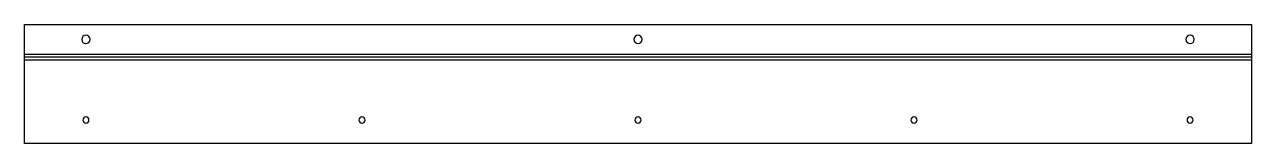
# Model space of a CAD drawing. Header units: millimetres. Extents: x 0 to 500, y 0 to 48.
import ezdxf

# ---------------------------------------------------------------- set-up
doc = ezdxf.new("R2010")
doc.units = ezdxf.units.MM

msp = doc.modelspace()

# ---------------------------------------------------------------- linework, layer by layer
at = {"layer": 'BEND'}
msp.add_line((0, 35.13), (500, 35.13), dxfattribs=at)
at = {"layer": 'BEND_EXTENT'}
for p, q in [((0, 36.26), (500, 36.26)), ((0, 34), (500, 34))]:
    msp.add_line(p, q, dxfattribs=at)
at = {"layer": 'INTERIOR_PROFILES', "extrusion": (0, 0, -1)}
for centre, radius in [((-25, 42.26), 1.7), ((-250, 42.26), 1.7), ((-475, 42.26), 1.7), ((-25, 9.5), 1.25), ((-137.5, 9.5), 1.25), ((-250, 9.5), 1.25), ((-362.5, 9.5), 1.25), ((-475, 9.5), 1.25)]:
    msp.add_circle(centre, radius, dxfattribs=at)
at = {"layer": 'OUTER_PROFILES'}
msp.add_lwpolyline([(0, 48.26), (500, 48.26), (500, 0), (0, 0)], close=True, dxfattribs=at)

doc.saveas('drawing.dxf')
